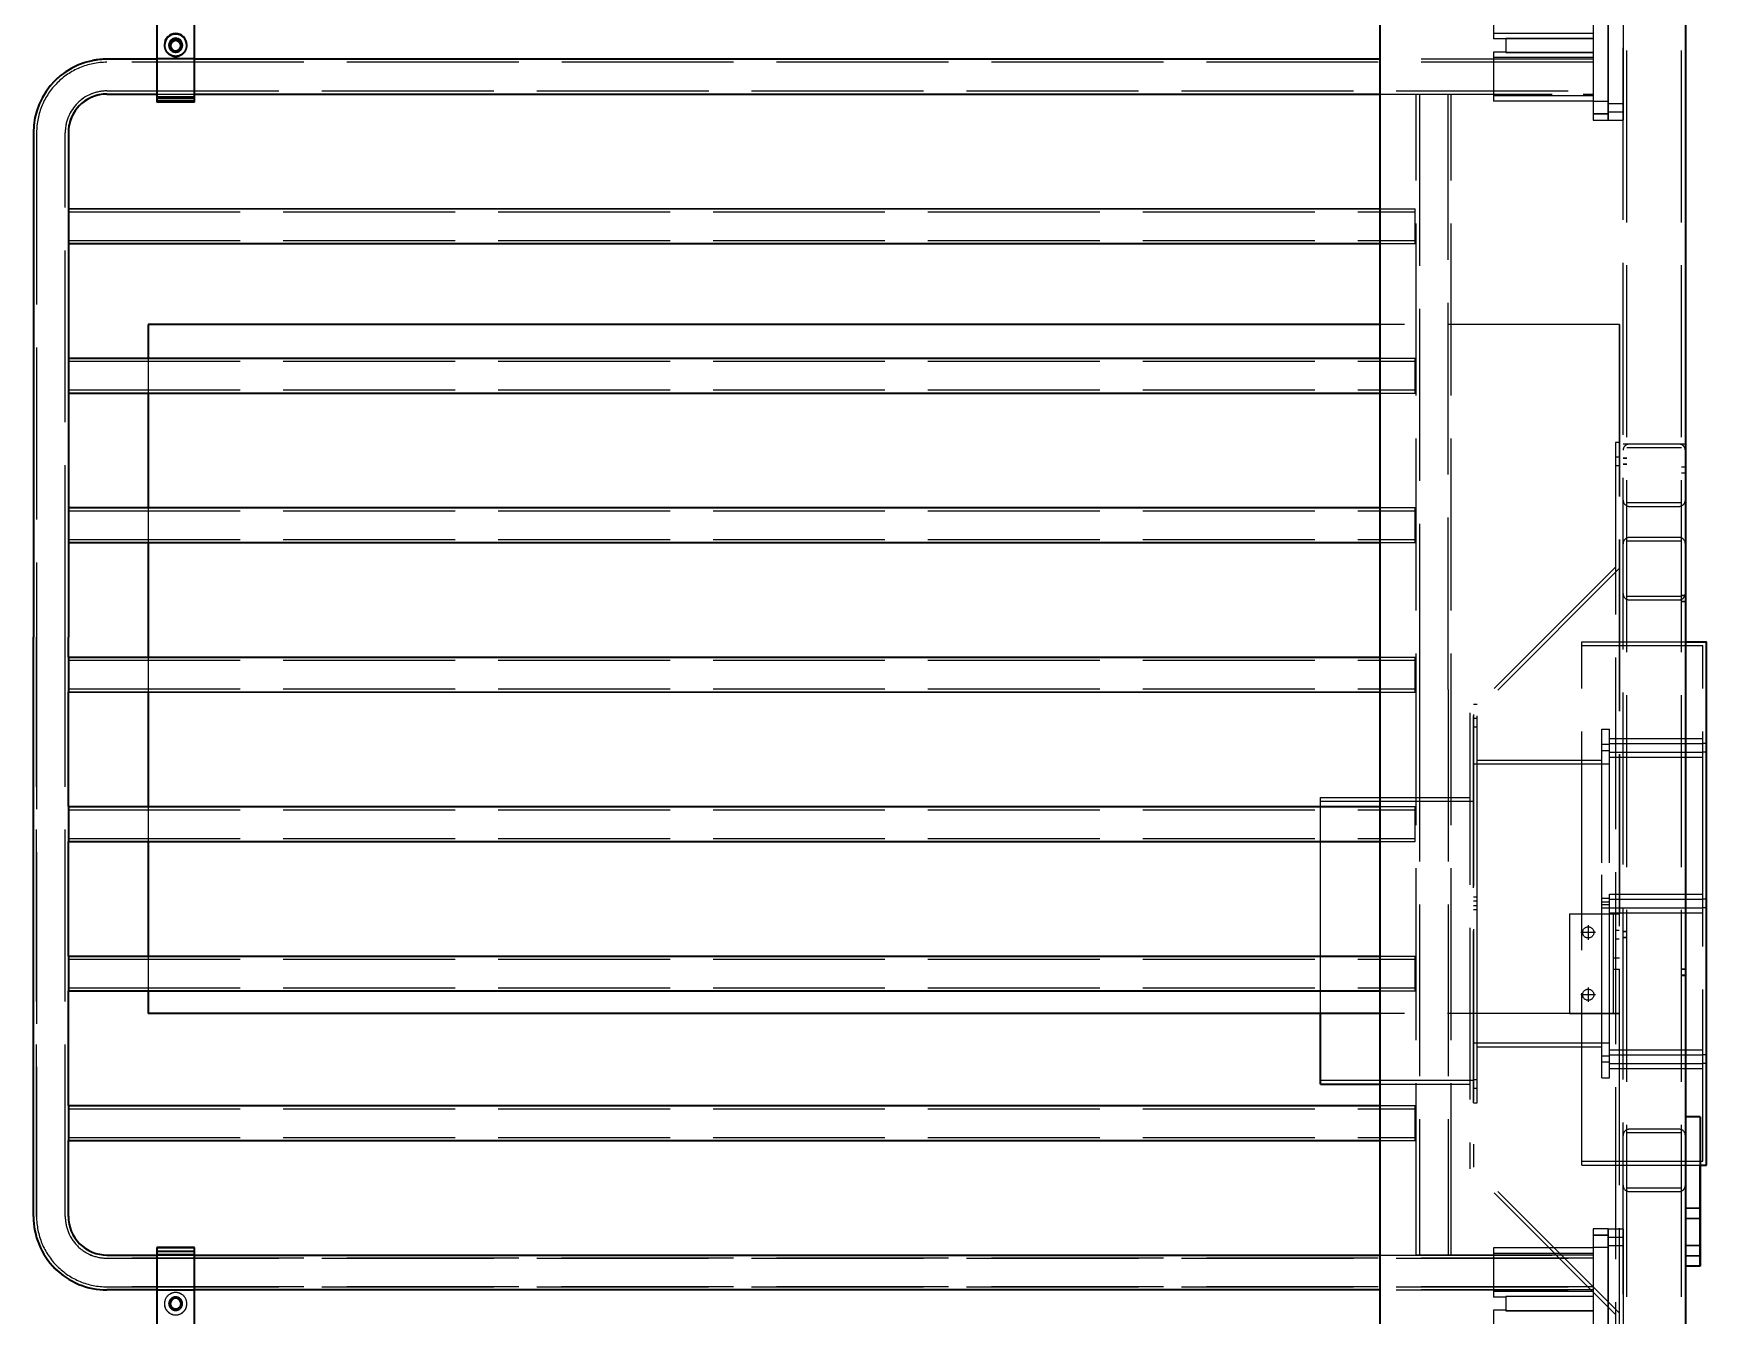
# Model space of a CAD drawing. Header units: millimetres. Extents: x -73083 to 81340, y -6859 to 6812.
# Drawn here: x -64097 to -62754, y 1486 to 2515 of the extents above; entities that cross this region are included whole.
import ezdxf

# ---------------------------------------------------------------- set-up
doc = ezdxf.new("R2010")
doc.units = ezdxf.units.MM
doc.linetypes.add('AM_ISO02W050', pattern=[7.5, 6, -1.5])
doc.linetypes.add('AM_ISO08W050', pattern=[18, 12, -1.5, 3, -1.5])
doc.layers.add('AM_7', color=2, linetype='AM_ISO08W050', lineweight=25)
doc.layers.add('AM_HID', color=1, linetype='AM_ISO02W050', lineweight=25)

msp = doc.modelspace()

# ---------------------------------------------------------------- linework, layer by layer
at = {"color": 7, "lineweight": 35, "ltscale": 23}
for p, q in [((-63016.43766, 635.75543), (-63016.43766, 2585.75543)), ((-62771.43766, 2585.75543), (-62771.43766, 635.75543)), ((-63998.32194, 2548.23907), (-63998.32243, 2464.26324)), ((-63968.32243, 2464.263), (-63968.32194, 2548.23883)), ((-63968.32194, 2495.21588), (-63968.32194, 2516.27886)), ((-63998.32194, 2494.76422), (-64038.45768, 2494.76446)), ((-63998.32487, 2494.763), (-64038.45427, 2494.76324)), ((-63016.44011, 2494.75689), (-63968.32487, 2494.76275)), ((-63968.32194, 2495.21588), (-63968.32194, 2494.76373)), ((-63016.43766, 2494.75811), (-63968.32194, 2494.76422)), ((-64038.45768, 2466.76446), (-63998.32243, 2466.76422)), ((-63998.32243, 2464.26324), (-63998.32243, 2461.19219)), ((-63968.32243, 2464.263), (-63998.32243, 2464.26324)), ((-63998.32243, 2461.19219), (-63968.32243, 2461.19195)), ((-63998.32243, 2461.19219), (-63998.32243, 2460.80841)), ((-63998.32243, 2460.76055), (-63998.32243, 2460.80841)), ((-63998.32243, 2460.80841), (-63968.32243, 2460.80816)), ((-63968.32243, 2460.76031), (-63998.32243, 2460.76055)), ((-63998.32243, 2460.76055), (-63998.32243, 2460.37677)), ((-63968.32243, 2460.37652), (-63998.32243, 2460.37677)), ((-63968.32243, 2466.76446), (-63968.32243, 2466.29327)), ((-63968.32243, 2466.76422), (-63228.45768, 2466.75958)), ((-63968.32243, 2460.76031), (-63968.32243, 2466.29327)), ((-63968.32243, 2461.19195), (-63968.32243, 2464.263)), ((-63968.32243, 2460.80816), (-63968.32243, 2461.19195)), ((-63968.32243, 2460.37652), (-63968.32243, 2460.76031)), ((-63228.45768, 2466.75958), (-63225.95768, 2466.75958)), ((-63225.95768, 2466.75958), (-63200.95768, 2466.75933)), ((-63200.95768, 2466.75933), (-63198.45768, 2466.75933)), ((-63198.45768, 2466.75933), (-63016.43766, 2466.75811)), ((-64097.45768, 2435.76495), (-64097.46061, 2030.76495)), ((-64069.45768, 2435.7647), (-64069.45866, 2374.75103)), ((-64069.45475, 2435.76348), (-64069.45475, 2374.76324)), ((-64069.45866, 2374.76568), (-64069.45866, 2346.76568)), ((-64069.45866, 2374.76568), (-63016.43766, 2374.75909)), ((-64069.45475, 2374.76446), (-63016.44011, 2374.75787)), ((-64069.45866, 2346.78033), (-64069.45915, 2254.75103)), ((-64069.45866, 2346.76568), (-63016.43766, 2346.75909)), ((-64069.45524, 2346.76324), (-64069.45573, 2254.76324)), ((-63016.43766, 2281.77423), (-64005.44694, 2281.77423)), ((-64005.44694, 2281.77423), (-64005.44694, 2254.76544)), ((-64069.45915, 2254.76568), (-64069.45964, 2226.76568)), ((-64069.45915, 2254.76568), (-63016.43766, 2254.75909)), ((-64069.45573, 2254.76446), (-64005.44987, 2254.76397)), ((-64069.45964, 2226.78033), (-64069.45964, 2134.75115)), ((-64069.45964, 2226.76568), (-63016.43766, 2226.75909)), ((-64069.45573, 2226.76324), (-64069.45671, 2134.76324)), ((-64005.44694, 2226.76544), (-64005.44694, 2134.76531)), ((-64069.45964, 2134.7658), (-64069.46012, 2106.7658)), ((-64069.45964, 2134.7658), (-63016.43766, 2134.75921)), ((-64069.45671, 2134.76446), (-64005.44987, 2134.76397)), ((-64069.46012, 2106.78033), (-64069.46061, 2030.7647)), ((-64069.46012, 2106.7658), (-63016.43766, 2106.75921)), ((-64069.45671, 2106.76324), (-64069.4572, 2030.76336)), ((-64005.44694, 2106.76531), (-64005.44694, 2014.76531)), ((-64097.46354, 1565.76495), (-64097.46061, 2030.76495)), ((-64069.46061, 2014.75115), (-64069.46061, 2030.7647)), ((-64069.45768, 2014.76324), (-64069.4572, 2030.76336)), ((-64069.46061, 2014.7658), (-64069.46061, 1986.7658)), ((-64069.46061, 2014.7658), (-63016.43766, 2014.75921)), ((-64069.45768, 2014.76446), (-64005.44987, 2014.76397)), ((-62771.43913, 2027.04681), (-62754.43962, 2027.04681)), ((-62754.43962, 1817.04534), (-62754.43962, 2027.04681)), ((-64069.46159, 1894.75115), (-64069.46061, 1986.78033)), ((-64069.46061, 1986.7658), (-63016.43766, 1986.75921)), ((-64069.45817, 1894.76324), (-64069.45768, 1986.76324)), ((-64005.44694, 1986.76531), (-64005.44694, 1894.76531)), ((-64069.46159, 1894.7658), (-64069.46159, 1866.7658)), ((-64069.46159, 1894.7658), (-63016.43766, 1894.75921)), ((-64069.45817, 1894.76446), (-64005.44987, 1894.76397)), ((-64069.46208, 1774.75115), (-64069.46159, 1866.78033)), ((-64069.46159, 1866.7658), (-63016.43766, 1866.75921)), ((-64069.45866, 1774.76324), (-64069.45817, 1866.76324)), ((-64005.44694, 1866.76531), (-64005.44694, 1774.76531)), ((-62754.43962, 1607.04681), (-62754.43962, 1817.04534)), ((-64069.46208, 1774.7658), (-64069.46257, 1746.7658)), ((-64069.46208, 1774.7658), (-63016.43766, 1774.75921)), ((-64069.45866, 1774.76446), (-64005.44987, 1774.76397)), ((-64069.46257, 1654.75115), (-64069.46257, 1746.78033)), ((-64069.46257, 1746.7658), (-63016.43766, 1746.75921)), ((-64069.45964, 1654.76324), (-64069.45866, 1746.76324)), ((-64005.44694, 1746.76531), (-64005.44694, 1728.77423)), ((-63016.43766, 1728.7741), (-64005.44694, 1728.77423)), ((-63064.44645, 1672.04681), (-63064.44645, 1728.7741)), ((-63064.44645, 1672.04681), (-63016.43913, 1672.04681)), ((-64069.46257, 1654.7658), (-64069.46305, 1626.7658)), ((-64069.46257, 1654.7658), (-63016.43766, 1654.75921)), ((-64069.45964, 1654.76446), (-63016.44011, 1654.75787)), ((-62759.44255, 1645.77398), (-62771.44255, 1645.77398)), ((-62759.44255, 1645.77398), (-62759.44255, 1525.77398)), ((-64069.46354, 1565.7647), (-64069.46305, 1626.78033)), ((-64069.46305, 1626.7658), (-63016.43766, 1626.75921)), ((-64069.46012, 1565.76336), (-64069.45964, 1626.76324)), ((-62759.44401, 1607.04681), (-62754.43962, 1607.04681)), ((-62759.42985, 1525.76336), (-62759.42985, 1607.04547)), ((-64038.46354, 1534.76458), (-63998.32194, 1534.76434)), ((-64038.46061, 1534.76324), (-63998.31706, 1534.763)), ((-63998.32194, 1537.8432), (-63998.32243, 1453.84393)), ((-63968.32194, 1540.83111), (-63998.32194, 1540.83135)), ((-63998.32194, 1540.83135), (-63998.32194, 1537.8432)), ((-63998.32194, 1537.8432), (-63968.32194, 1537.84307)), ((-63968.31706, 1540.83734), (-63998.31706, 1540.83734)), ((-63968.32243, 1453.84368), (-63968.32194, 1537.84307)), ((-63968.32194, 1537.84307), (-63968.32194, 1540.83111)), ((-63968.32194, 1534.76409), (-63016.43766, 1534.75811)), ((-63968.31706, 1534.76275), (-63016.44011, 1534.75677)), ((-62759.44255, 1525.77398), (-62771.44255, 1525.77398)), ((-62759.42985, 1525.76336), (-62759.44499, 1525.76336)), ((-63998.32194, 1506.76434), (-64038.46354, 1506.76458)), ((-63016.43766, 1506.75811), (-63968.32194, 1506.76409))]:
    msp.add_line(p, q, dxfattribs=at)
for centre, radius, start, end in [((-64038.45768, 2435.76446), 59, 89.9996405, 179.99963618), ((-64038.45475, 2435.76324), 59, 89.9996405, 101.39852272), ((-64038.45768, 2435.76446), 31, 89.9996405, 179.99963618), ((-64038.45475, 2435.76324), 31, 101.40122747, 179.99963618), ((-64038.46354, 1565.76458), 59, 179.99963618, 269.99964233), ((-64038.46354, 1565.76458), 31, 179.99963618, 269.99964233), ((-64038.46012, 1565.76324), 31, 179.99963618, 269.99964233)]:
    msp.add_arc(centre, radius, start, end, dxfattribs=at)
for centre, major_axis, ratio, start_param, end_param in [((-63983.32194, 2506.25103), (-9, -0.00024), 0.9997123248, 3.1415552311, 6.2831478846), ((-63983.32194, 2506.01129), (-9, -0.00024), 0.9997123248, 3.154951615, 6.2698869642), ((-63983.32194, 2506.01129), (-5.5, -0.00012), 0.9997123248, 3.1415552311, 6.2831478846), ((-63983.32194, 2506.25103), (-9, -0.00024), 0.9997123248, 6.2831478846, 9.4247405382), ((-63983.32194, 2506.01129), (-5.5, -0.00012), 0.9997123248, 6.2831478846, 9.4247405382), ((-63983.32194, 2505.79547), (-5.5, -0.00012), 0.9997123248, 3.1612531135, 6.2635854686), ((-63983.32194, 2505.74737), (4.33789, 0.00012), 0.9997123248, 3.1415552311, 6.2831478846), ((-63983.32194, 2505.74737), (4.33789, 0.00012), 0.9997123248, 6.2831478846, 9.4247405382), ((-63983.32194, 2505.2918), (4.33789, 0.00012), 0.9997123248, 0.0525932989, 3.0890599766), ((-63983.31852, 2505.84161), (-4.33789, -0.00098), 0.9999921869, 0.0528170439, 3.0651316729), ((-63983.32194, 1495.84344), (-4.33789, -0.00098), 0.9999921869, 3.1413655921, 6.2829582457), ((-63983.32194, 1495.84344), (-4.33789, -0.00098), 0.9999921869, 6.2829582457, 9.4245508993), ((-63983.32194, 1495.76837), (-4.33789, -0.00098), 0.9999921869, 3.1504321212, 6.2747137785), ((-63983.31706, 1495.84954), (-4.33789, -0.00098), 0.9999921869, 6.2829583132, 8.6993799785), ((-63983.31706, 1495.77435), (-4.33789, -0.00098), 0.9999921869, 5.5604037862, 6.2747137798)]:
    msp.add_ellipse(centre, major_axis=major_axis, ratio=ratio, start_param=start_param, end_param=end_param, dxfattribs=at)
at = {"layer": 'AM_7', "ltscale": 23}
for p, q in [((-62843.58854, 1793.77484), (-62855.28874, 1793.77484)), ((-62849.43864, 1799.62481), (-62849.43864, 1787.92486)), ((-62849.43864, 1749.62481), (-62849.43864, 1737.92486)), ((-62843.58854, 1743.77484), (-62855.28874, 1743.77484))]:
    msp.add_line(p, q, dxfattribs=at)
at = {"layer": 'AM_HID', "ltscale": 23}
for p, q in [((-62821.44548, 640.77941), (-62821.44499, 2750.78399)), ((-62818.44548, 638.77947), (-62818.44499, 2752.78399)), ((-62774.44548, 638.77947), (-62774.44499, 2752.78399)), ((-62833.43473, 2565.78375), (-62833.43473, 2445.78375)), ((-62833.41911, 2565.75567), (-62833.4196, 2445.75567)), ((-62821.43473, 2565.78375), (-62821.43473, 2445.78375)), ((-62821.41911, 2565.75567), (-62821.4196, 2445.75567)), ((-62845.44645, 2560.75714), (-62845.44694, 2450.75714)), ((-62833.44694, 2450.75689), (-62833.44645, 2560.75689)), ((-62925.44645, 2530.75762), (-62925.44694, 2511.00762)), ((-63998.32194, 2495.21612), (-63998.32194, 2516.27911)), ((-62845.44303, 2515.40582), (-62925.44303, 2515.40631)), ((-63992.32194, 2506.25103), (-63992.32194, 2506.01129)), ((-63992.31852, 2505.68365), (-63992.31852, 2505.7232)), ((-63988.82194, 2506.01129), (-63988.82194, 2505.79547)), ((-63988.81852, 2505.7232), (-63988.81852, 2505.75885)), ((-63987.65983, 2505.2918), (-63987.65983, 2505.74737)), ((-63987.65641, 2505.84185), (-63987.65641, 2505.76666)), ((-63978.98405, 2505.29156), (-63978.98405, 2505.74737)), ((-63978.98014, 2505.84161), (-63978.98014, 2505.76666)), ((-63977.82194, 2506.01129), (-63977.82194, 2505.79522)), ((-63977.81852, 2505.7232), (-63977.81852, 2505.7586)), ((-63974.32194, 2506.25103), (-63974.32194, 2506.01129)), ((-63974.31852, 2505.68365), (-63974.31852, 2505.72296)), ((-62915.44694, 2511.00762), (-62925.44694, 2511.00762)), ((-62925.44694, 2500.50762), (-62925.44694, 2480.75762)), ((-62915.44694, 2500.50762), (-62925.44694, 2500.50762)), ((-62915.44352, 2511.00616), (-62925.44352, 2511.00616)), ((-62915.44352, 2500.50616), (-62925.44352, 2500.50616)), ((-62845.44694, 2511.41632), (-62915.44694, 2511.4168)), ((-62845.44694, 2511.41632), (-62915.44694, 2511.4168)), ((-62915.44694, 2511.4168), (-62915.44694, 2500.0982)), ((-62915.44694, 2500.0982), (-62845.44694, 2500.09771)), ((-62845.44694, 2500.09771), (-62915.44694, 2500.0982)), ((-62915.44352, 2511.41558), (-62845.44352, 2511.4151)), ((-62845.44352, 2511.4151), (-62915.44352, 2511.41558)), ((-62845.44352, 2500.09649), (-62915.44352, 2500.09698)), ((-62845.44352, 2500.09649), (-62915.44352, 2500.09698)), ((-62845.45768, 2492.25714), (-64038.45768, 2492.26446)), ((-62845.45427, 2492.25567), (-64038.45427, 2492.26324)), ((-63968.32487, 2494.76275), (-63998.32487, 2494.763)), ((-63998.32194, 2495.21612), (-63998.32243, 2466.29327)), ((-63968.32194, 2495.26373), (-63998.32194, 2495.26397)), ((-63968.32194, 2495.21588), (-63998.32194, 2495.21612)), ((-63968.32194, 2494.76422), (-63998.32194, 2494.76422)), ((-63968.31852, 2495.23199), (-63998.31852, 2495.23223)), ((-63968.31852, 2495.22418), (-63998.31852, 2495.22442)), ((-63968.32194, 2494.76373), (-63968.32243, 2466.76446)), ((-62845.45427, 2494.75567), (-63016.44011, 2494.75689)), ((-62845.45768, 2494.75714), (-63016.43766, 2494.75811)), ((-62845.44694, 2496.10699), (-62925.44694, 2496.10748)), ((-62845.44352, 2496.10577), (-62925.44352, 2496.10626)), ((-62845.45768, 2494.75714), (-62845.45768, 2466.75714)), ((-62845.44694, 2496.10699), (-62845.44694, 2480.75714)), ((-62925.44694, 2480.75762), (-62925.44694, 2461.00762)), ((-62845.44694, 2480.75714), (-62845.44694, 2465.40704)), ((-64038.45768, 2469.26446), (-62845.45768, 2469.25714)), ((-64038.45475, 2469.26324), (-62845.45475, 2469.25567)), ((-64038.45475, 2466.76324), (-63228.45475, 2466.75811)), ((-63998.32243, 2466.76422), (-63968.32243, 2466.76422)), ((-63968.32243, 2466.34112), (-63998.32243, 2466.34136)), ((-63998.32243, 2460.80841), (-63998.32243, 2466.29327)), ((-63968.32243, 2466.29327), (-63998.32243, 2466.29327)), ((-63998.32243, 2463.30377), (-63968.32243, 2463.30377)), ((-63968.31901, 2466.30133), (-63998.31901, 2466.30157)), ((-63968.31901, 2466.29351), (-63998.31901, 2466.29351)), ((-63968.31901, 2463.84185), (-63998.31901, 2463.8421)), ((-63998.31901, 2463.68414), (-63968.31901, 2463.68389)), ((-63998.31901, 2460.83038), (-63968.31901, 2460.83013)), ((-63998.31901, 2460.76715), (-63968.31901, 2460.7669)), ((-63968.31901, 2460.75885), (-63998.31901, 2460.75909)), ((-63968.31901, 2460.69561), (-63998.31901, 2460.69586)), ((-63228.45475, 2466.75811), (-63225.95475, 2466.75811)), ((-63225.95475, 2466.75811), (-63200.95475, 2466.75787)), ((-63200.95475, 2466.75787), (-63198.45475, 2466.75787)), ((-63198.45475, 2466.75787), (-62845.45475, 2466.75567)), ((-63016.43766, 2466.75811), (-62845.45768, 2466.75714)), ((-62987.46354, 1534.75799), (-62987.45768, 2466.75787)), ((-62987.46061, 1534.75665), (-62987.45475, 2466.75665)), ((-62987.45768, 2466.75787), (-62966.74577, 2466.75787)), ((-62984.95768, 2466.75787), (-62984.96061, 1988.75799)), ((-62984.95768, 2466.75787), (-62961.95768, 2466.75787)), ((-62984.95475, 2466.75665), (-62984.95768, 1988.75665)), ((-62966.74577, 2466.75787), (-62959.45768, 2466.75787)), ((-62961.96061, 1988.75787), (-62961.95768, 2466.75787)), ((-62961.95768, 1988.75653), (-62961.95475, 2466.7564)), ((-62959.46354, 1534.75775), (-62959.45768, 2466.75787)), ((-62959.46061, 1534.7564), (-62959.45475, 2466.7564)), ((-62845.44694, 2465.40704), (-62925.44694, 2465.40753)), ((-62845.44694, 2461.00714), (-62925.44694, 2461.00762)), ((-62845.44352, 2465.40582), (-62925.44352, 2465.40631)), ((-62845.44352, 2461.00567), (-62925.44352, 2461.00616)), ((-62833.44694, 2460.75714), (-62845.44694, 2460.75714)), ((-62833.44694, 2460.75689), (-62845.44694, 2460.75714)), ((-62833.44352, 2460.75567), (-62845.44352, 2460.75567)), ((-62833.44352, 2460.75567), (-62845.44352, 2460.75567)), ((-62833.43473, 2459.10723), (-62821.43473, 2459.10723)), ((-62833.43473, 2459.10723), (-62821.43473, 2459.10723)), ((-62833.4196, 2459.07916), (-62821.4196, 2459.07916)), ((-62833.4196, 2459.07916), (-62821.4196, 2459.07916)), ((-62845.44694, 2450.75714), (-62845.44694, 2445.75714)), ((-62845.44694, 2450.75714), (-62833.44694, 2450.75714)), ((-62833.44694, 2450.75689), (-62845.44694, 2450.75714)), ((-62833.44694, 2450.75714), (-62845.44694, 2450.75714)), ((-62833.44694, 2450.75689), (-62845.44694, 2450.75714)), ((-62845.44694, 2445.75714), (-62833.44694, 2445.75689)), ((-62833.44401, 2450.75567), (-62845.44401, 2450.75567)), ((-62833.44401, 2450.75567), (-62845.44401, 2450.75567)), ((-62833.44401, 2450.75567), (-62845.44401, 2450.75567)), ((-62845.44352, 2450.75567), (-62833.44352, 2450.75567)), ((-62833.44694, 2445.75689), (-62833.44694, 2450.75689)), ((-62833.43473, 2452.46026), (-62821.43473, 2452.46026)), ((-62833.43473, 2452.46026), (-62821.43473, 2452.46026)), ((-62833.43473, 2445.78375), (-62821.43473, 2445.78375)), ((-62833.4196, 2452.43218), (-62821.4196, 2452.43218)), ((-62833.4196, 2452.43218), (-62821.4196, 2452.43218)), ((-62833.4196, 2445.75567), (-62821.4196, 2445.75567)), ((-64097.45475, 2435.76348), (-64097.4572, 2030.76361)), ((-64094.95768, 2435.76495), (-64094.96061, 2030.76495)), ((-64094.95475, 2435.76348), (-64094.9572, 2030.76361)), ((-64071.96061, 2030.7647), (-64071.95768, 2435.7647)), ((-64071.9572, 2030.76336), (-64071.95475, 2435.76348)), ((-64069.45866, 2374.75103), (-64069.45866, 2346.78033)), ((-64069.45866, 2372.26568), (-62988.45866, 2372.25909)), ((-64069.45475, 2374.76324), (-64069.45524, 2346.76324)), ((-64069.45475, 2372.26446), (-62988.45524, 2372.25762)), ((-63016.44011, 2374.75787), (-62988.45524, 2374.75762)), ((-63016.43766, 2374.75909), (-62988.45866, 2374.75909)), ((-62988.45866, 2346.75909), (-62988.45866, 2374.75909)), ((-64069.45866, 2349.26568), (-62988.45866, 2349.25909)), ((-64069.45524, 2349.26446), (-62988.45524, 2349.25762)), ((-64069.45524, 2346.76446), (-62988.45524, 2346.75762)), ((-63016.43766, 2346.75909), (-62988.45866, 2346.75909)), ((-64005.43278, 2281.77764), (-64005.43278, 1728.77777)), ((-62824.44694, 2281.77423), (-63016.43766, 2281.77423)), ((-62824.43278, 2281.77764), (-62824.44792, 2281.77764)), ((-62824.44694, 2281.77423), (-62824.44694, 1728.7741)), ((-62824.43278, 2281.77764), (-62824.43278, 1808.77325)), ((-64069.45915, 2254.75103), (-64069.45964, 2226.78033)), ((-64069.45915, 2252.26568), (-62988.45915, 2252.25909)), ((-64069.45573, 2254.76324), (-64069.45573, 2226.76324)), ((-64069.45573, 2252.26446), (-62988.45573, 2252.25762)), ((-64005.44987, 2254.76397), (-62988.45573, 2254.75762)), ((-64005.44694, 2254.76544), (-64005.44694, 2226.76544)), ((-63016.43766, 2254.75909), (-62988.45915, 2254.75909)), ((-62988.45964, 2226.75909), (-62988.45915, 2254.75909)), ((-64069.45964, 2229.26568), (-62988.45964, 2229.25909)), ((-64069.45573, 2229.26446), (-62988.45573, 2229.25762)), ((-64069.45573, 2226.76446), (-62988.45573, 2226.75762)), ((-63016.43766, 2226.75909), (-62988.45964, 2226.75909)), ((-62827.45182, 2187.04571), (-62827.45182, 1387.04571)), ((-62824.45182, 2187.04571), (-62827.45182, 2187.04571)), ((-62816.44206, 2185.77691), (-62821.44206, 2185.77691)), ((-62774.44303, 2182.77801), (-62818.44303, 2182.77801)), ((-62776.44303, 2185.77801), (-62816.44303, 2185.77801)), ((-62776.44206, 2185.77691), (-62816.44206, 2185.77691)), ((-62771.44206, 2185.77691), (-62776.44206, 2185.77691)), ((-62827.45182, 2175.54571), (-62824.45182, 2175.54571)), ((-62827.45182, 2168.54571), (-62824.45182, 2168.54571)), ((-62827.44792, 2175.54644), (-62824.44792, 2175.54644)), ((-62827.44792, 2168.54644), (-62824.44792, 2168.54644)), ((-62827.4445, 2175.54705), (-62824.4445, 2175.54705)), ((-62827.4445, 2168.54705), (-62824.4445, 2168.54705)), ((-62827.44108, 2175.54779), (-62824.44108, 2175.54779)), ((-62827.44108, 2168.54779), (-62824.44108, 2168.54779)), ((-62818.44499, 2174.50189), (-62821.44499, 2174.50189)), ((-62818.44499, 2169.58489), (-62821.44499, 2169.58489)), ((-62821.44255, 2174.50628), (-62818.44255, 2174.50628)), ((-62821.44255, 2174.50494), (-62818.44548, 2174.50494)), ((-62821.44255, 2169.58929), (-62818.44255, 2169.58929)), ((-62821.44255, 2169.58795), (-62818.44548, 2169.58795)), ((-62821.44206, 2174.50555), (-62818.44206, 2174.50555)), ((-62821.44206, 2169.58856), (-62818.44206, 2169.58856)), ((-62771.44303, 2167.23651), (-62774.44303, 2167.23651)), ((-62771.44303, 2162.31951), (-62774.44303, 2162.31951)), ((-62771.44352, 2167.23638), (-62774.44255, 2167.23638)), ((-62771.44352, 2162.31939), (-62774.44255, 2162.31939)), ((-62771.4445, 2167.23626), (-62774.44206, 2167.23626)), ((-62771.4445, 2162.31927), (-62774.44206, 2162.31927)), ((-62771.44499, 2167.23614), (-62774.44157, 2167.23614)), ((-62771.44499, 2162.31915), (-62774.44157, 2162.31915)), ((-62818.44303, 2138.77801), (-62774.44303, 2138.77801)), ((-62816.44303, 2135.77801), (-62776.44303, 2135.77801)), ((-64069.45964, 2134.75115), (-64069.46012, 2106.78033)), ((-64069.45964, 2132.2658), (-62988.45964, 2132.25897)), ((-64069.45671, 2134.76324), (-64069.45671, 2106.76324)), ((-64069.45671, 2132.26446), (-62988.45671, 2132.25762)), ((-64005.44987, 2134.76397), (-62988.45671, 2134.75762)), ((-64005.44694, 2134.76531), (-64005.44694, 2106.76531)), ((-63016.43766, 2134.75921), (-62988.45964, 2134.75897)), ((-62988.46012, 2106.75897), (-62988.45964, 2134.75897)), ((-64069.46012, 2109.2658), (-62988.46012, 2109.25897)), ((-64069.45671, 2109.26446), (-62988.45671, 2109.25762)), ((-62776.44548, 2110.77789), (-62816.44548, 2110.77789)), ((-62776.43473, 2110.76312), (-62816.43473, 2110.76312)), ((-64069.45671, 2106.76446), (-62988.45671, 2106.75762)), ((-63016.43766, 2106.75921), (-62988.46012, 2106.75897)), ((-62774.44548, 2107.77789), (-62818.44548, 2107.77789)), ((-62774.43473, 2107.76312), (-62818.43473, 2107.76312)), ((-62827.45134, 2087.04583), (-62944.45085, 1970.04595)), ((-62824.45134, 2085.80316), (-62941.45085, 1968.80328)), ((-62818.44548, 2063.77789), (-62774.44548, 2063.77789)), ((-62818.43473, 2063.76312), (-62774.43473, 2063.76312)), ((-62816.44548, 2060.77789), (-62776.44548, 2060.77789)), ((-62816.43473, 2060.76312), (-62776.43473, 2060.76312)), ((-62774.44499, 2064.22979), (-62771.44499, 2064.22979)), ((-62774.44499, 2059.3128), (-62771.44499, 2059.3128)), ((-62771.44255, 2064.23419), (-62774.44255, 2064.23419)), ((-62771.44255, 2059.31719), (-62774.44255, 2059.31719)), ((-64097.46061, 2030.76495), (-64097.46354, 1565.76495)), ((-64097.4572, 2030.76361), (-64097.46012, 1565.76361)), ((-64097.46012, 1565.76361), (-64097.4572, 2030.76361)), ((-64094.96061, 2030.76495), (-64094.96354, 1565.76495)), ((-64094.96354, 1565.76495), (-64094.96061, 2030.76495)), ((-64094.9572, 2030.76361), (-64094.96012, 1565.76361)), ((-64094.96012, 1565.76361), (-64094.9572, 2030.76361)), ((-64071.96354, 1565.7647), (-64071.96061, 2030.7647)), ((-64071.96012, 1565.76336), (-64071.9572, 2030.76336)), ((-64069.46061, 1986.78033), (-64069.46061, 2014.75115)), ((-64069.45768, 1986.76324), (-64069.45768, 2014.76324)), ((-64005.44987, 2014.76397), (-62988.4572, 2014.75762)), ((-64005.44694, 2014.76531), (-64005.44694, 1986.76531)), ((-63016.43766, 2014.75921), (-62988.46061, 2014.75897)), ((-62988.46061, 1986.75897), (-62988.46061, 2014.75897)), ((-62854.43962, 1817.04534), (-62854.43962, 2027.04681)), ((-62854.43962, 2027.04681), (-62771.43913, 2027.04681)), ((-62854.43962, 2024.04681), (-62757.43962, 2024.04681)), ((-62757.43962, 1817.04534), (-62757.43962, 2024.04681)), ((-64069.46061, 2012.2658), (-62988.46061, 2012.25897)), ((-64069.45768, 2012.26446), (-62988.4572, 2012.25762)), ((-64069.46061, 1989.2658), (-62988.46061, 1989.25897)), ((-64069.45768, 1989.26446), (-62988.45768, 1989.25762)), ((-62984.96061, 1988.75799), (-62984.96354, 1534.75799)), ((-62984.95768, 1988.75665), (-62984.96061, 1534.75665)), ((-62961.96061, 1988.75787), (-62961.96354, 1534.75787)), ((-62961.95768, 1988.75653), (-62961.96061, 1534.75653)), ((-64069.45768, 1986.76446), (-62988.45768, 1986.75762)), ((-63016.43766, 1986.75921), (-62988.46061, 1986.75897)), ((-62941.43962, 1977.0368), (-62941.43962, 1977.04681)), ((-62941.43962, 1977.04681), (-62938.43962, 1977.04681)), ((-62941.43962, 1657.04681), (-62941.43962, 1977.0368)), ((-62938.43962, 1977.0368), (-62938.43962, 1977.04681)), ((-62938.43962, 1657.04681), (-62938.43962, 1977.0368)), ((-62944.45085, 1970.04595), (-62944.45085, 1604.04595)), ((-62941.45085, 1968.80328), (-62941.45085, 1605.28863)), ((-62938.43962, 1965.53765), (-62941.43962, 1965.53765)), ((-62938.43962, 1958.53765), (-62941.43962, 1958.53765)), ((-62838.43962, 1957.03802), (-62838.43962, 1957.04681)), ((-62838.43962, 1957.04681), (-62832.43962, 1957.04681)), ((-62838.43962, 1677.04681), (-62838.43962, 1957.03802)), ((-62832.43962, 1957.03802), (-62832.43962, 1957.04681)), ((-62832.43962, 1677.04681), (-62832.43962, 1957.03802)), ((-62832.43962, 1942.04669), (-62832.43962, 1949.54681)), ((-62832.43962, 1949.54681), (-62757.43962, 1949.54681)), ((-62757.43962, 1942.04669), (-62757.43962, 1949.54681)), ((-62832.43962, 1944.49749), (-62838.43962, 1944.49749)), ((-62832.43962, 1939.5805), (-62838.43962, 1939.5805)), ((-62832.43962, 1945.54681), (-62757.43962, 1945.54681)), ((-62832.43962, 1934.54681), (-62832.43962, 1942.04669)), ((-62832.43962, 1938.54681), (-62757.43962, 1938.54681)), ((-62832.43962, 1934.54681), (-62757.43962, 1934.54681)), ((-62754.43962, 1945.54681), (-62757.43962, 1945.54681)), ((-62757.43962, 1934.54681), (-62757.43962, 1942.04669)), ((-62754.43962, 1938.54681), (-62757.43962, 1938.54681)), ((-62941.43962, 1929.04681), (-62938.43962, 1929.04681)), ((-62938.43962, 1932.03961), (-62938.43962, 1932.04681)), ((-62938.43962, 1932.04681), (-62838.43962, 1932.04681)), ((-62938.43962, 1702.04681), (-62938.43962, 1932.03961)), ((-62938.43962, 1929.04681), (-62838.43962, 1929.04681)), ((-62838.43962, 1932.03961), (-62838.43962, 1932.04681)), ((-62838.43962, 1702.04681), (-62838.43962, 1932.03961)), ((-62838.43962, 1929.04681), (-62832.43962, 1929.04681)), ((-64069.46159, 1866.78033), (-64069.46159, 1894.75115)), ((-64069.45817, 1866.76324), (-64069.45817, 1894.76324)), ((-64005.44987, 1894.76397), (-62988.45817, 1894.75762)), ((-64005.44694, 1894.76531), (-64005.44694, 1866.76531)), ((-63064.44645, 1787.04656), (-63064.44645, 1902.04681)), ((-63064.44645, 1902.04681), (-62944.44645, 1902.04681)), ((-63064.44645, 1899.04681), (-62941.44645, 1899.04681)), ((-63016.43766, 1894.75921), (-62988.46159, 1894.75897)), ((-62988.46159, 1866.75897), (-62988.46159, 1894.75897)), ((-64069.46159, 1892.2658), (-62988.46159, 1892.25897)), ((-64069.45817, 1892.26446), (-62988.45817, 1892.25762)), ((-64069.46159, 1869.2658), (-62988.46159, 1869.25897)), ((-64069.45817, 1869.26446), (-62988.45817, 1869.25762)), ((-64069.45817, 1866.76446), (-62988.45817, 1866.75762)), ((-63016.43766, 1866.75921), (-62988.46159, 1866.75897)), ((-62938.44059, 1818.92584), (-62941.44059, 1818.92584)), ((-62938.43913, 1822.16766), (-62941.43913, 1822.16766)), ((-62938.43913, 1815.16766), (-62941.43913, 1815.16766)), ((-62854.43962, 1607.04681), (-62854.43962, 1817.04534)), ((-62832.44059, 1818.10784), (-62838.44059, 1818.10784)), ((-62832.44059, 1813.19085), (-62838.44059, 1813.19085)), ((-62832.43913, 1820.90264), (-62838.43913, 1820.90264)), ((-62832.43913, 1815.98565), (-62838.43913, 1815.98565)), ((-62832.44059, 1817.04632), (-62832.44059, 1824.54632)), ((-62832.44059, 1824.54632), (-62757.44059, 1824.54632)), ((-62832.44059, 1820.54632), (-62757.44059, 1820.54632)), ((-62832.44059, 1809.54632), (-62832.44059, 1817.04632)), ((-62832.44059, 1813.54632), (-62757.44059, 1813.54632)), ((-62832.43913, 1824.54718), (-62757.43913, 1824.54718)), ((-62832.43913, 1820.54718), (-62757.43913, 1820.54718)), ((-62832.43913, 1813.54718), (-62757.43913, 1813.54718)), ((-62757.44059, 1817.04632), (-62757.44059, 1824.54632)), ((-62754.44059, 1820.54632), (-62757.44059, 1820.54632)), ((-62757.44059, 1809.54632), (-62757.44059, 1817.04632)), ((-62754.44059, 1813.54632), (-62757.44059, 1813.54632)), ((-62757.43962, 1610.04681), (-62757.43962, 1817.04534)), ((-62754.43913, 1820.54718), (-62757.43913, 1820.54718)), ((-62754.43913, 1813.54718), (-62757.43913, 1813.54718)), ((-62938.44059, 1811.92584), (-62941.44059, 1811.92584)), ((-62864.43864, 1808.77484), (-62824.43864, 1808.77484)), ((-62864.43864, 1808.77484), (-62864.43864, 1728.77484)), ((-62832.44059, 1809.54632), (-62757.44059, 1809.54632)), ((-62832.43913, 1809.54718), (-62757.43913, 1809.54718)), ((-62829.43864, 1808.77484), (-62829.43864, 1728.77484)), ((-63064.44645, 1728.7741), (-63064.44645, 1787.04656)), ((-62827.45182, 1795.54571), (-62824.45182, 1795.54571)), ((-62827.45182, 1788.54571), (-62824.45182, 1788.54571)), ((-62827.44108, 1795.54779), (-62824.44108, 1795.54779)), ((-62827.44108, 1788.54779), (-62824.44108, 1788.54779)), ((-62818.44499, 1794.50189), (-62821.44499, 1794.50189)), ((-62818.44499, 1789.58489), (-62821.44499, 1789.58489)), ((-62821.44255, 1794.50628), (-62818.44255, 1794.50628)), ((-62821.44255, 1789.58929), (-62818.44255, 1789.58929)), ((-64069.46257, 1746.78033), (-64069.46208, 1774.75115)), ((-64069.45866, 1746.76324), (-64069.45866, 1774.76324)), ((-64005.44987, 1774.76397), (-62988.45866, 1774.75762)), ((-64005.44694, 1774.76531), (-64005.44694, 1746.76531)), ((-63016.43766, 1774.75921), (-62988.46208, 1774.75897)), ((-62988.46257, 1746.75897), (-62988.46208, 1774.75897)), ((-62829.43864, 1773.27484), (-62824.43864, 1773.27484)), ((-64069.46208, 1772.2658), (-62988.46208, 1772.25897)), ((-64069.45866, 1772.26446), (-62988.45866, 1772.25762)), ((-62829.43864, 1764.27484), (-62824.43864, 1764.27484)), ((-62774.44499, 1764.22979), (-62771.44499, 1764.22979)), ((-62771.44303, 1764.23419), (-62774.44303, 1764.23419)), ((-64069.46257, 1749.2658), (-62988.46257, 1749.25897)), ((-64069.45866, 1749.26446), (-62988.45915, 1749.25762)), ((-64069.45866, 1746.76446), (-62988.45915, 1746.75762)), ((-63016.43766, 1746.75921), (-62988.46257, 1746.75897)), ((-62774.44499, 1759.3128), (-62771.44499, 1759.3128)), ((-62771.44303, 1759.31719), (-62774.44303, 1759.31719)), ((-62824.44694, 1728.7741), (-63016.43766, 1728.7741)), ((-62864.43864, 1728.77484), (-62824.43864, 1728.77484)), ((-62824.45182, 1728.77349), (-62824.45182, 1387.04571)), ((-62941.43962, 1705.04681), (-62938.43962, 1705.04681)), ((-62938.43962, 1705.04681), (-62838.43962, 1705.04681)), ((-62938.43962, 1702.04681), (-62838.43962, 1702.04681)), ((-62838.43962, 1705.04681), (-62832.43962, 1705.04681)), ((-62832.43962, 1694.51312), (-62838.43962, 1694.51312)), ((-62832.43962, 1692.04669), (-62832.43962, 1699.54681)), ((-62832.43962, 1699.54681), (-62757.43962, 1699.54681)), ((-62832.43962, 1695.54681), (-62757.43962, 1695.54681)), ((-62757.43962, 1692.04669), (-62757.43962, 1699.54681)), ((-62754.43962, 1695.54681), (-62757.43962, 1695.54681)), ((-62832.43962, 1689.596), (-62838.43962, 1689.596)), ((-62832.43962, 1684.54681), (-62832.43962, 1692.04669)), ((-62832.43962, 1688.54681), (-62757.43962, 1688.54681)), ((-62832.43962, 1684.54681), (-62757.43962, 1684.54681)), ((-62757.43962, 1684.54681), (-62757.43962, 1692.04669)), ((-62754.43962, 1688.54681), (-62757.43962, 1688.54681)), ((-63064.44645, 1675.04681), (-62941.44645, 1675.04681)), ((-63016.43913, 1672.04681), (-62944.44645, 1672.04681)), ((-62938.43962, 1675.55584), (-62941.43962, 1675.55584)), ((-62938.43962, 1668.55584), (-62941.43962, 1668.55584)), ((-62838.43962, 1677.04681), (-62832.43962, 1677.04681)), ((-64069.46305, 1626.78033), (-64069.46257, 1654.75115)), ((-64069.46305, 1652.2658), (-62988.46305, 1652.25897)), ((-64069.45964, 1626.76324), (-64069.45964, 1654.76324)), ((-64069.45964, 1652.26446), (-62988.45964, 1652.25762)), ((-63016.44011, 1654.75787), (-62988.45964, 1654.75762)), ((-63016.43766, 1654.75921), (-62988.46305, 1654.75897)), ((-62988.46305, 1626.75897), (-62988.46305, 1654.75897)), ((-62941.43962, 1657.04681), (-62938.43962, 1657.04681)), ((-62771.44255, 1645.77398), (-62771.44255, 1525.77398)), ((-62771.42985, 1525.76336), (-62771.42985, 1645.76336)), ((-62759.42985, 1645.76336), (-62759.44499, 1645.76336)), ((-62759.42985, 1607.04547), (-62759.42985, 1645.76336)), ((-64069.46305, 1629.2658), (-62988.46305, 1629.25897)), ((-64069.45964, 1629.26446), (-62988.45964, 1629.25762)), ((-64069.45964, 1626.76446), (-62988.45964, 1626.75762)), ((-63016.43766, 1626.75921), (-62988.46305, 1626.75897)), ((-62774.44499, 1632.77789), (-62818.44499, 1632.77789)), ((-62776.44499, 1635.77789), (-62816.44499, 1635.77789)), ((-62827.45134, 1487.04583), (-62944.45085, 1604.04595)), ((-62824.45134, 1488.28839), (-62941.45085, 1605.28863)), ((-62854.43962, 1610.04681), (-62757.43962, 1610.04681)), ((-62854.43962, 1607.04681), (-62759.44401, 1607.04681)), ((-62818.44499, 1588.77789), (-62774.44499, 1588.77789)), ((-62816.44499, 1585.77789), (-62776.44499, 1585.77789)), ((-62771.44206, 1572.46185), (-62759.44206, 1572.46185)), ((-62759.42985, 1572.45135), (-62771.42985, 1572.45135)), ((-62771.44206, 1564.08587), (-62759.44206, 1564.08587)), ((-62759.42985, 1564.07537), (-62771.42985, 1564.07537)), ((-62845.44645, 1550.75701), (-62845.44694, 1440.75701)), ((-62845.44645, 1555.75701), (-62845.44645, 1550.75701)), ((-62833.44645, 1555.75701), (-62845.44645, 1555.75701)), ((-62833.44645, 1550.75701), (-62845.44645, 1550.75714)), ((-62833.44645, 1550.75701), (-62845.44645, 1550.75714)), ((-62845.44645, 1550.75701), (-62833.44645, 1550.75701)), ((-62833.44645, 1550.75701), (-62845.44645, 1550.75701)), ((-62833.44303, 1550.75567), (-62845.44303, 1550.75579)), ((-62833.44303, 1550.75567), (-62845.44303, 1550.75579)), ((-62845.44303, 1550.75567), (-62833.44303, 1550.75567)), ((-62833.44303, 1550.75567), (-62845.44303, 1550.75567)), ((-62833.44694, 1440.75701), (-62833.44645, 1550.75701)), ((-62833.44645, 1550.75701), (-62833.44645, 1555.75701)), ((-62833.44011, 1555.77935), (-62821.44011, 1555.77935)), ((-62833.44011, 1555.77935), (-62833.44011, 1435.77935)), ((-62833.44011, 1549.10284), (-62821.44011, 1549.10284)), ((-62833.44011, 1549.10272), (-62821.44011, 1549.10272)), ((-62833.42546, 1555.75567), (-62833.42595, 1435.75567)), ((-62833.42546, 1555.75567), (-62821.42546, 1555.75555)), ((-62833.42546, 1549.07916), (-62821.42546, 1549.07916)), ((-62833.42546, 1549.07916), (-62821.42546, 1549.07904)), ((-62821.44011, 1555.77935), (-62821.44011, 1435.77935)), ((-62821.42546, 1555.75555), (-62821.42595, 1435.75555)), ((-62845.46354, 1534.75714), (-64038.46354, 1534.76458)), ((-64038.46354, 1532.26458), (-62845.46354, 1532.25714)), ((-62845.46354, 1532.25714), (-64038.46354, 1532.26458)), ((-62845.46061, 1534.75579), (-64038.46061, 1534.76324)), ((-64038.46061, 1532.26324), (-62845.46061, 1532.25579)), ((-62845.46061, 1532.25579), (-64038.46061, 1532.26324)), ((-63968.32194, 1540.76788), (-63998.32194, 1540.76812)), ((-63998.32194, 1540.76019), (-63968.32194, 1540.75994)), ((-63998.32194, 1540.69696), (-63968.32194, 1540.69671)), ((-63968.32194, 1537.68487), (-63998.32194, 1537.68511)), ((-63968.32194, 1535.23345), (-63998.32194, 1535.23358)), ((-63968.32194, 1535.22552), (-63998.32194, 1535.22564)), ((-63998.32194, 1534.76434), (-63968.32194, 1534.76409)), ((-63968.31706, 1540.77398), (-63998.31706, 1540.77398)), ((-63998.31706, 1540.76617), (-63968.31706, 1540.76617)), ((-63998.31706, 1540.70294), (-63968.31706, 1540.70294)), ((-63998.31706, 1537.84918), (-63968.31706, 1537.84918)), ((-63968.31706, 1537.6911), (-63998.31706, 1537.6911)), ((-63968.31706, 1535.23956), (-63998.31706, 1535.23956)), ((-63968.31706, 1535.23162), (-63998.31706, 1535.23162)), ((-63998.31706, 1534.763), (-63968.31706, 1534.76275)), ((-63016.44011, 1534.75677), (-62845.46061, 1534.75579)), ((-63016.43766, 1534.75811), (-62845.46354, 1534.75714)), ((-62966.75163, 1534.75787), (-62987.46354, 1534.75799)), ((-62959.46354, 1534.75775), (-62966.75163, 1534.75787)), ((-62925.44645, 1540.50762), (-62925.44645, 1520.7575)), ((-62845.44645, 1540.50714), (-62925.44645, 1540.50762)), ((-62845.44645, 1536.10711), (-62925.44645, 1536.1076)), ((-62845.44303, 1540.50579), (-62925.44303, 1540.50628)), ((-62845.44303, 1536.10577), (-62925.44303, 1536.10626)), ((-62845.46354, 1534.75714), (-62845.46403, 1506.75714)), ((-62833.44645, 1540.75701), (-62845.44645, 1540.75714)), ((-62833.44645, 1540.75701), (-62845.44645, 1540.75701)), ((-62845.44645, 1536.10711), (-62845.44645, 1520.75701)), ((-62833.44303, 1540.75567), (-62845.44303, 1540.75579)), ((-62833.44303, 1540.75567), (-62845.44303, 1540.75567)), ((-62833.44011, 1542.45574), (-62821.44011, 1542.45574)), ((-62833.44011, 1542.45562), (-62821.44011, 1542.45562)), ((-62833.42546, 1542.43218), (-62821.42546, 1542.43206)), ((-62833.42546, 1542.43218), (-62821.42546, 1542.43206)), ((-62771.44206, 1542.46185), (-62759.44206, 1542.46185)), ((-62771.44206, 1534.08587), (-62759.44206, 1534.08587)), ((-62759.42985, 1542.45135), (-62771.42985, 1542.45135)), ((-62759.42985, 1534.07537), (-62771.42985, 1534.07537)), ((-62925.44645, 1520.7575), (-62925.44694, 1501.00762)), ((-62845.44645, 1520.75701), (-62845.44694, 1505.40704)), ((-64038.46354, 1509.26458), (-62845.46354, 1509.25714)), ((-62845.46354, 1509.25714), (-64038.46354, 1509.26458)), ((-64038.46354, 1506.76458), (-62845.46403, 1506.75714)), ((-64038.46061, 1509.26324), (-62845.46061, 1509.25579)), ((-62845.46061, 1509.25579), (-64038.46061, 1509.26324)), ((-64038.46061, 1506.76324), (-62845.46061, 1506.75579)), ((-62845.46061, 1506.75579), (-64038.46061, 1506.76324)), ((-63968.32194, 1506.76409), (-63998.32194, 1506.76434)), ((-63968.32194, 1506.30267), (-63998.32194, 1506.30291)), ((-63968.32194, 1506.29473), (-63998.32194, 1506.29498)), ((-63968.31706, 1506.30877), (-63998.31706, 1506.30877)), ((-63968.31706, 1506.30096), (-63998.31706, 1506.30096)), ((-62845.46403, 1506.75714), (-63016.43766, 1506.75811)), ((-62845.44694, 1505.40704), (-62925.44694, 1505.40753)), ((-62845.44352, 1505.4057), (-62925.44352, 1505.40618)), ((-63992.32194, 1495.68536), (-63992.32194, 1495.72491)), ((-63992.31706, 1495.69134), (-63992.31706, 1495.73089)), ((-63988.82194, 1495.72491), (-63988.82194, 1495.76043)), ((-63988.81706, 1495.73089), (-63988.81706, 1495.76654)), ((-63987.65983, 1495.84344), (-63987.65983, 1495.76837)), ((-63987.65495, 1495.84954), (-63987.65495, 1495.77435)), ((-63978.98405, 1495.84344), (-63978.98405, 1495.76837)), ((-63978.97917, 1495.84954), (-63978.97917, 1495.77435)), ((-63977.82194, 1495.72479), (-63977.82194, 1495.76043)), ((-63977.81706, 1495.73089), (-63977.81706, 1495.76654)), ((-63974.32194, 1495.68524), (-63974.32194, 1495.72479)), ((-63974.31706, 1495.69134), (-63974.31706, 1495.73089)), ((-62915.44694, 1501.0075), (-62925.44694, 1501.00762)), ((-62915.44352, 1501.00616), (-62925.44352, 1501.00628)), ((-62845.44694, 1501.41644), (-62915.44694, 1501.4168)), ((-62845.44694, 1501.41644), (-62915.44694, 1501.4168)), ((-62915.44694, 1501.4168), (-62915.44694, 1490.0982)), ((-62845.44352, 1501.4151), (-62915.44352, 1501.41546)), ((-62845.44352, 1501.4151), (-62915.44352, 1501.41546)), ((-62925.44694, 1490.50762), (-62925.44694, 1470.7575)), ((-62915.44694, 1490.5075), (-62925.44694, 1490.50762)), ((-62915.44352, 1490.50616), (-62925.44352, 1490.50628)), ((-62915.44694, 1490.0982), (-62845.44694, 1490.09783)), ((-62845.44694, 1490.09771), (-62915.44694, 1490.0982)), ((-62915.44352, 1490.09686), (-62845.44352, 1490.09649)), ((-62845.44352, 1490.09649), (-62915.44352, 1490.09686))]:
    msp.add_line(p, q, dxfattribs=at)
for centre in [(-62849.43864, 1793.77484), (-62849.43864, 1743.77484)]:
    msp.add_circle(centre, 4.5, dxfattribs=at)
for centre, radius, start, end in [((-64038.45475, 2435.76324), 59, 101.39852272, 179.99963618), ((-64038.45768, 2435.76446), 56.5, 89.9996405, 179.99963618), ((-64038.45475, 2435.76324), 56.5, 89.9996405, 179.99963618), ((-64038.45768, 2435.76446), 33.5, 89.9996405, 179.99963618), ((-64038.45475, 2435.76324), 33.5, 89.9996405, 179.99963618), ((-64038.45475, 2435.76324), 31, 89.9996405, 101.40122747), ((-62816.44303, 2180.77801), 5, 90.0000025, 180.00000501), ((-62776.44303, 2180.77801), 5, 359.99999987, 90.0000025), ((-62816.44303, 2140.77801), 5, 180.00000501, 269.9999975), ((-62776.44303, 2140.77801), 5, 269.9999975, 359.99999987), ((-62816.44548, 2105.77789), 5, 89.99999567, 180.00000501), ((-62776.44548, 2105.77789), 5, 359.99999897, 89.99999567), ((-62816.44548, 2065.77789), 5, 180.00000501, 269.9999975), ((-62776.44548, 2065.77789), 5, 269.9999975, 359.99999897), ((-62816.44499, 1630.77789), 5, 89.99999567, 180.00000501), ((-62776.44499, 1630.77789), 5, 359.99999897, 89.99999567), ((-62816.44499, 1590.77789), 5, 180.00000501, 269.9999975), ((-62776.44499, 1590.77789), 5, 269.9999975, 359.99999897), ((-64038.46354, 1565.76458), 59, 179.99963618, 269.99964233), ((-64038.46012, 1565.76324), 59, 179.99963618, 269.99964233), ((-64038.46012, 1565.76324), 59, 179.99963618, 269.99964233), ((-64038.46354, 1565.76458), 56.5, 179.99963618, 269.99964233), ((-64038.46354, 1565.76458), 56.5, 179.99963618, 269.99964233), ((-64038.46012, 1565.76324), 56.5, 179.99963618, 269.99964233), ((-64038.46012, 1565.76324), 56.5, 179.99963618, 269.99964233), ((-64038.46354, 1565.76458), 33.5, 179.99963618, 269.99964233), ((-64038.46354, 1565.76458), 33.5, 179.99963618, 269.99964233), ((-64038.46012, 1565.76324), 33.5, 179.99963618, 269.99964233), ((-64038.46012, 1565.76324), 33.5, 179.99963618, 269.99964233), ((-64038.46354, 1565.76458), 31, 179.99963618, 269.99964233), ((-64038.46012, 1565.76324), 31, 179.99963618, 269.99964233)]:
    msp.add_arc(centre, radius, start, end, dxfattribs=at)
for centre, major_axis, ratio, start_param, end_param in [((-63983.31852, 2505.68365), (9, 0.00195), 0.9999921869, 6.2829582457, 9.4245508993), ((-63983.31852, 2505.7232), (9, 0.00195), 0.9999921869, 6.2829582457, 9.4245508993), ((-63983.31852, 2505.7586), (5.5, 0.00122), 0.9999921869, 6.2829582457, 9.4245508993), ((-63983.32194, 2506.01129), (-9, -0.00024), 0.9997123248, 6.2831478846, 9.4247405382), ((-63983.32194, 2506.01129), (-9, -0.00024), 0.9997123248, 6.2698869642, 6.2831478846), ((-63983.31852, 2505.68365), (9, 0.00195), 0.9999921869, 3.1413655921, 6.2829582457), ((-63983.31852, 2505.7232), (9, 0.00195), 0.9999921869, 3.1413655921, 6.2829582457), ((-63983.32194, 2505.79547), (-5.5, -0.00012), 0.9997123248, 6.2831478846, 9.4247405382), ((-63983.32194, 2505.79547), (-5.5, -0.00012), 0.9997123248, 6.2635854686, 6.2831478846), ((-63983.31852, 2505.7586), (5.5, 0.00122), 0.9999921869, 3.1413655921, 6.2829582457), ((-63983.31852, 2505.7232), (5.5, 0.00122), 0.9999921869, 3.1413655921, 6.2829582457), ((-63983.31852, 2505.7232), (5.5, 0.00122), 0.9999921869, 6.2829582457, 9.4245508993), ((-63983.32194, 2505.2918), (4.33789, 0.00012), 0.9997123248, 3.1415552311, 6.2831478846), ((-63983.32194, 2505.2918), (4.33789, 0.00012), 0.9997123248, 3.0890599766, 3.1415552311), ((-63983.31852, 2505.76666), (-4.33789, -0.00098), 0.9999921869, 6.2829582457, 9.4245508993), ((-63983.31852, 2505.84161), (-4.33789, -0.00098), 0.9999921869, 3.1413655921, 6.2829582457), ((-63983.31852, 2505.76666), (-4.33789, -0.00098), 0.9999921869, 3.1413655921, 6.2829582457), ((-63983.31852, 2505.84161), (-4.33789, -0.00098), 0.9999921869, 6.2829582457, 6.3360023511), ((-63983.31852, 2505.84161), (-4.33789, -0.00098), 0.9999921869, 3.0651316729, 3.1413655921), ((-63983.32194, 2505.2918), (4.33789, 0.00012), 0.9997123248, 6.2831478846, 6.3357786061), ((-63983.32194, 2505.79547), (-5.5, -0.00012), 0.9997123248, 3.1415552311, 3.1612531135), ((-63983.32194, 2506.01129), (-9, -0.00024), 0.9997123248, 3.1415552311, 3.154951615), ((-63983.32194, 1495.68536), (9, 0.00195), 0.9999921869, 6.2829582457, 9.4245508993), ((-63983.32194, 1495.72491), (9, 0.00195), 0.9999921869, 6.2829582457, 9.4245508993), ((-63983.31706, 1495.73089), (9, 0.00208), 0.9999921869, 6.2829583132, 9.4245509668), ((-63983.31706, 1495.69134), (9, 0.00208), 0.9999921869, 6.2829583132, 9.4245509668), ((-63983.32194, 1495.68536), (9, 0.00195), 0.9999921869, 3.1413655921, 6.2829582457), ((-63983.32194, 1495.72491), (9, 0.00195), 0.9999921869, 3.1413655921, 6.2829582457), ((-63983.31706, 1495.73089), (9, 0.00208), 0.9999921869, 3.1413656597, 6.2829583132), ((-63983.31706, 1495.69134), (9, 0.00208), 0.9999921869, 3.1413656597, 6.2829583132), ((-63983.32194, 1495.76043), (5.5, 0.00122), 0.9999921869, 3.1413655921, 6.2829582457), ((-63983.32194, 1495.72491), (5.5, 0.00122), 0.9999921869, 3.1413655921, 6.2829582457), ((-63983.32194, 1495.76043), (5.5, 0.00122), 0.9999921869, 6.2829582457, 9.4245508993), ((-63983.32194, 1495.72491), (5.5, 0.00122), 0.9999921869, 6.2829582457, 9.4245508993), ((-63983.31706, 1495.76654), (5.5, 0.00122), 0.9999921869, 3.1413656597, 6.2829583132), ((-63983.31706, 1495.73089), (5.5, 0.00122), 0.9999921869, 3.1413656597, 6.2829583132), ((-63983.31706, 1495.76654), (5.5, 0.00122), 0.9999921869, 6.2829583132, 9.4245509668), ((-63983.31706, 1495.73089), (5.5, 0.00122), 0.9999921869, 6.2829583132, 9.4245509668), ((-63983.32194, 1495.76837), (-4.33789, -0.00098), 0.9999921869, 6.2747137785, 6.2829582457), ((-63983.32194, 1495.76837), (-4.33789, -0.00098), 0.9999921869, 6.2829582457, 9.4245508993), ((-63983.31706, 1495.84954), (-4.33789, -0.00098), 0.9999921869, 3.1413656597, 6.2829583132), ((-63983.31706, 1495.77435), (-4.33789, -0.00098), 0.9999921869, 6.2747137798, 6.2829583132), ((-63983.31706, 1495.77435), (-4.33789, -0.00098), 0.9999921869, 6.2829583132, 9.4245509668), ((-63983.31706, 1495.77435), (-4.33789, -0.00098), 0.9999921869, 3.1413656597, 5.5604037862), ((-63983.31706, 1495.84954), (-4.33789, -0.00098), 0.9999921869, 2.4161946713, 3.1413656597), ((-63983.32194, 1495.76837), (-4.33789, -0.00098), 0.9999921869, 3.1413655921, 3.1504321212)]:
    msp.add_ellipse(centre, major_axis=major_axis, ratio=ratio, start_param=start_param, end_param=end_param, dxfattribs=at)

doc.saveas('drawing.dxf')
